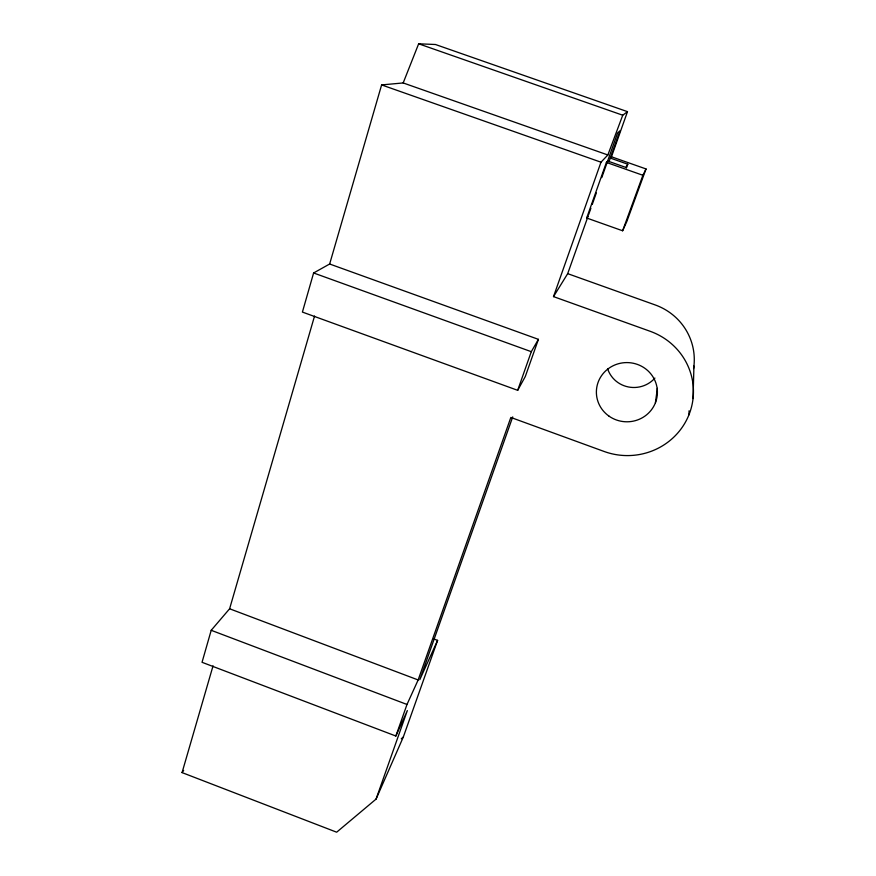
<?xml version="1.0" encoding="UTF-8"?>
<svg xmlns="http://www.w3.org/2000/svg" width="876" height="876" viewBox="0 0 876 876"><rect width="100%" height="100%" fill="white"/><g stroke="black" fill="none" stroke-linecap="round" stroke-linejoin="round"><path stroke-width="1.31" d="M693.047 398.536L693.934 366.037M688.919 414.874L689.073 410.8M655.423 402.752L657.361 388.342M314.55 316.039L229.611 608.776L211.204 630.304L202.038 662.3L395.864 736.026L407.34 710.567L376.067 799.098L336.658 832.2L182.066 772.599L213.054 665.826M313.608 272.973L302.406 312.075L517.683 390.324L525.293 376.527L538.422 339.351L329.65 264.005L313.608 272.973L531.294 351.681L538.422 339.351M329.65 264.005L381.618 84.917L403.179 82.946L607.856 154.975L622.737 115.216L627.49 111.657L435.46 44.501L418.651 43.8L403.179 82.946M395.864 736.026L406.99 704.468L418.148 679.962L510.839 417.447L604.155 451.479A66.116 64.134 1.7 0 0 689.313 413.877A66.116 64.134 1.7 0 0 650.167 331.292L553.512 296.614L600.98 162.202L607.856 154.975M517.683 390.324L531.294 351.681M512.723 416.899L419.801 679.688L437.595 640.367L433.784 638.933M611.459 156.782L646.039 168.948L626.778 221.639L622.617 230.771L586.679 218.014L606.4 162.421L607.648 161.02L625.65 167.36L627.796 164.228L610.298 158.074L611.459 156.782L627.49 111.657M376.067 799.098L403.299 737.055L437.595 640.367M553.512 296.614L567.692 273.651L588.179 215.923L586.679 218.014M588.628 214.642L590.895 208.258M592.253 204.426L596.326 192.939M601.757 177.62L617.602 132.966L619.989 130.787L608.94 161.885M626.417 168.039L627.796 164.228M622.617 230.771L642.896 175.277L646.039 168.948M182.066 772.599L183.642 770.42M401.274 738.786L403.299 737.055M418.651 43.8L622.737 115.216M606.4 162.421L642.896 175.277M381.618 84.917L600.98 162.202M567.692 273.651L655.149 304.925A59.951 58.506 -4.6 0 1 693.584 368.566M229.611 608.776L418.148 679.962M211.204 630.304L406.99 704.468M654.919 378.082A27.66 27.003 -4.5 0 1 628.355 386.951A27.66 27.003 -4.5 0 1 607.583 368.643M609.061 416.177A30.507 29.598 1.8 0 0 657.252 395.218A30.507 29.598 1.8 0 0 614.372 365.172A30.507 29.598 1.8 0 0 609.061 416.177"/></g></svg>
